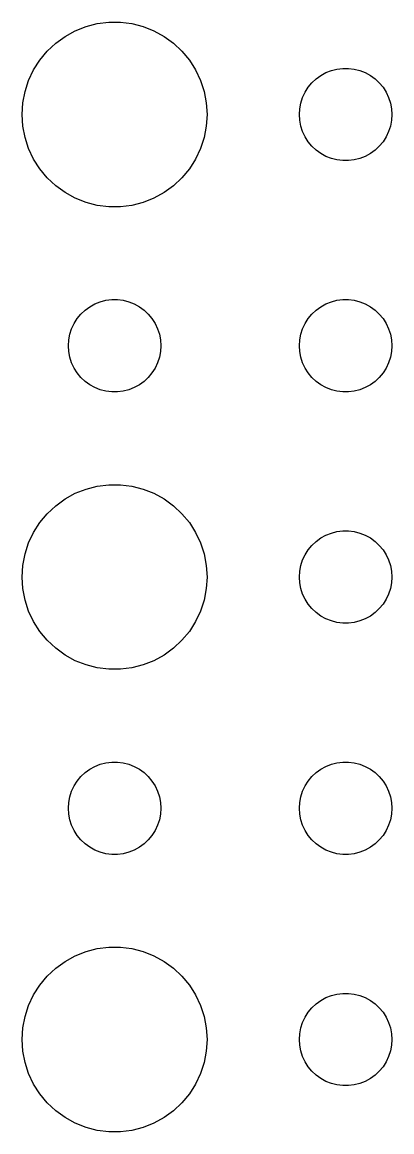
# Model space of a CAD drawing. Header units: metres. Extents: x -127 to 127, y -127 to 127.
# Drawn here: x -18 to -6, y 57.01 to 92.99 of the extents above; entities that cross this region are included whole.
import ezdxf

# ---------------------------------------------------------------- set-up
doc = ezdxf.new("R2010")
doc.units = ezdxf.units.M

msp = doc.modelspace()

# ---------------------------------------------------------------- linework, layer by layer
for p, q in [((-16.2773, 92.7145), (-15.927, 92.8532)), ((-15.927, 92.8532), (-15.5621, 92.9469)), ((-15.5621, 92.9469), (-15.1884, 92.9941)), ((-15.1884, 92.9941), (-14.8116, 92.9941)), ((-14.8116, 92.9941), (-14.4379, 92.9469)), ((-14.4379, 92.9469), (-14.0729, 92.8532)), ((-14.0729, 92.8532), (-13.7227, 92.7145)), ((-16.9123, 92.3115), (-16.6075, 92.533)), ((-16.6075, 92.533), (-16.2773, 92.7145)), ((-13.7227, 92.7145), (-13.3925, 92.533)), ((-13.3925, 92.533), (-13.0877, 92.3115)), ((-17.1869, 92.0536), (-16.9123, 92.3115)), ((-13.0877, 92.3115), (-12.8131, 92.0536)), ((-17.427, 91.7634), (-17.1869, 92.0536)), ((-12.8131, 92.0536), (-12.5729, 91.7634)), ((-17.7893, 91.1044), (-17.6289, 91.4453)), ((-17.6289, 91.4453), (-17.427, 91.7634)), ((-12.5729, 91.7634), (-12.3711, 91.4453)), ((-12.3711, 91.4453), (-12.2107, 91.1044)), ((-8.13866, 91.3572), (-7.96352, 91.4266)), ((-7.96352, 91.4266), (-7.78107, 91.4734)), ((-7.78107, 91.4734), (-7.59418, 91.497)), ((-7.59418, 91.497), (-7.40581, 91.497)), ((-7.40581, 91.497), (-7.21892, 91.4734)), ((-7.21892, 91.4734), (-7.03647, 91.4266)), ((-7.03647, 91.4266), (-6.86133, 91.3572)), ((-17.9057, 90.7461), (-17.7893, 91.1044)), ((-12.2107, 91.1044), (-12.0942, 90.7461)), ((-8.59344, 91.0268), (-8.45613, 91.1558)), ((-8.45613, 91.1558), (-8.30373, 91.2665)), ((-8.30373, 91.2665), (-8.13866, 91.3572)), ((-6.86133, 91.3572), (-6.69626, 91.2665)), ((-6.69626, 91.2665), (-6.54385, 91.1558)), ((-6.54385, 91.1558), (-6.40654, 91.0268)), ((-17.9763, 90.376), (-17.9057, 90.7461)), ((-12.0942, 90.7461), (-12.0237, 90.376)), ((-8.89465, 90.5522), (-8.81445, 90.7226)), ((-8.81445, 90.7226), (-8.71352, 90.8817)), ((-8.71352, 90.8817), (-8.59344, 91.0268)), ((-6.40654, 91.0268), (-6.28647, 90.8817)), ((-6.28647, 90.8817), (-6.18553, 90.7226)), ((-6.18553, 90.7226), (-6.10533, 90.5522)), ((-18, 90), (-17.9763, 90.376)), ((-12.0237, 90.376), (-12, 90)), ((-8.98816, 90.188), (-8.95287, 90.373)), ((-8.95287, 90.373), (-8.89465, 90.5522)), ((-6.10533, 90.5522), (-6.04712, 90.373)), ((-6.04712, 90.373), (-6.01183, 90.188)), ((-17.9763, 89.624), (-18, 90)), ((-12, 90), (-12.0237, 89.624)), ((-9, 90), (-8.98816, 90.188)), ((-8.98816, 89.812), (-9, 90)), ((-6.01183, 90.188), (-6, 90)), ((-6, 90), (-6.01183, 89.812)), ((-17.9057, 89.2539), (-17.9763, 89.624)), ((-12.0237, 89.624), (-12.0942, 89.2539)), ((-8.95287, 89.627), (-8.98816, 89.812)), ((-8.89465, 89.4478), (-8.95287, 89.627)), ((-6.04712, 89.627), (-6.10533, 89.4478)), ((-6.01183, 89.812), (-6.04712, 89.627)), ((-17.7893, 88.8956), (-17.9057, 89.2539)), ((-12.0942, 89.2539), (-12.2107, 88.8956)), ((-8.81445, 89.2774), (-8.89465, 89.4478)), ((-8.71352, 89.1183), (-8.81445, 89.2774)), ((-6.18553, 89.2774), (-6.28647, 89.1183)), ((-6.10533, 89.4478), (-6.18553, 89.2774)), ((-17.6289, 88.5547), (-17.7893, 88.8956)), ((-12.2107, 88.8956), (-12.3711, 88.5547)), ((-8.59344, 88.9732), (-8.71352, 89.1183)), ((-8.45613, 88.8442), (-8.59344, 88.9732)), ((-6.40654, 88.9732), (-6.54385, 88.8442)), ((-6.28647, 89.1183), (-6.40654, 88.9732)), ((-17.427, 88.2366), (-17.6289, 88.5547)), ((-12.3711, 88.5547), (-12.5729, 88.2366)), ((-8.30373, 88.7335), (-8.45613, 88.8442)), ((-8.13866, 88.6428), (-8.30373, 88.7335)), ((-7.96352, 88.5734), (-8.13866, 88.6428)), ((-7.78107, 88.5266), (-7.96352, 88.5734)), ((-7.03647, 88.5734), (-7.21892, 88.5266)), ((-6.86133, 88.6428), (-7.03647, 88.5734)), ((-6.69626, 88.7335), (-6.86133, 88.6428)), ((-6.54385, 88.8442), (-6.69626, 88.7335)), ((-17.1869, 87.9464), (-17.427, 88.2366)), ((-12.5729, 88.2366), (-12.8131, 87.9464)), ((-7.59418, 88.503), (-7.78107, 88.5266)), ((-7.40581, 88.503), (-7.59418, 88.503)), ((-7.21892, 88.5266), (-7.40581, 88.503)), ((-16.9123, 87.6885), (-17.1869, 87.9464)), ((-12.8131, 87.9464), (-13.0877, 87.6885)), ((-16.6075, 87.467), (-16.9123, 87.6885)), ((-16.2773, 87.2855), (-16.6075, 87.467)), ((-13.3925, 87.467), (-13.7227, 87.2855)), ((-13.0877, 87.6885), (-13.3925, 87.467)), ((-15.927, 87.1468), (-16.2773, 87.2855)), ((-15.5621, 87.0531), (-15.927, 87.1468)), ((-14.0729, 87.1468), (-14.4379, 87.0531)), ((-13.7227, 87.2855), (-14.0729, 87.1468)), ((-15.1884, 87.0059), (-15.5621, 87.0531)), ((-14.8116, 87.0059), (-15.1884, 87.0059)), ((-14.4379, 87.0531), (-14.8116, 87.0059)), ((-15.8037, 83.7665), (-15.6387, 83.8572)), ((-15.6387, 83.8572), (-15.4635, 83.9266)), ((-15.4635, 83.9266), (-15.2811, 83.9734)), ((-15.2811, 83.9734), (-15.0942, 83.997)), ((-15.0942, 83.997), (-14.9058, 83.997)), ((-14.9058, 83.997), (-14.7189, 83.9734)), ((-14.7189, 83.9734), (-14.5365, 83.9266)), ((-14.5365, 83.9266), (-14.3613, 83.8572)), ((-14.3613, 83.8572), (-14.1963, 83.7665)), ((-8.30373, 83.7665), (-8.13866, 83.8572)), ((-8.13866, 83.8572), (-7.96352, 83.9266)), ((-7.96352, 83.9266), (-7.78107, 83.9734)), ((-7.78107, 83.9734), (-7.59418, 83.997)), ((-7.59418, 83.997), (-7.40581, 83.997)), ((-7.40581, 83.997), (-7.21892, 83.9734)), ((-7.21892, 83.9734), (-7.03647, 83.9266)), ((-7.03647, 83.9266), (-6.86133, 83.8572)), ((-6.86133, 83.8572), (-6.69626, 83.7665)), ((-16.2135, 83.3817), (-16.0934, 83.5268)), ((-16.0934, 83.5268), (-15.9561, 83.6558)), ((-15.9561, 83.6558), (-15.8037, 83.7665)), ((-14.1963, 83.7665), (-14.0439, 83.6558)), ((-14.0439, 83.6558), (-13.9065, 83.5268)), ((-13.9065, 83.5268), (-13.7865, 83.3817)), ((-8.71352, 83.3817), (-8.59344, 83.5268)), ((-8.59344, 83.5268), (-8.45613, 83.6558)), ((-8.45613, 83.6558), (-8.30373, 83.7665)), ((-6.69626, 83.7665), (-6.54385, 83.6558)), ((-6.54385, 83.6558), (-6.40654, 83.5268)), ((-6.40654, 83.5268), (-6.28647, 83.3817)), ((-16.3947, 83.0522), (-16.3145, 83.2226)), ((-16.3145, 83.2226), (-16.2135, 83.3817)), ((-13.7865, 83.3817), (-13.6855, 83.2226)), ((-13.6855, 83.2226), (-13.6053, 83.0522)), ((-8.89465, 83.0522), (-8.81445, 83.2226)), ((-8.81445, 83.2226), (-8.71352, 83.3817)), ((-6.28647, 83.3817), (-6.18553, 83.2226)), ((-6.18553, 83.2226), (-6.10533, 83.0522)), ((-16.4882, 82.688), (-16.4529, 82.873)), ((-16.4529, 82.873), (-16.3947, 83.0522)), ((-13.6053, 83.0522), (-13.5471, 82.873)), ((-13.5471, 82.873), (-13.5118, 82.688)), ((-8.98816, 82.688), (-8.95287, 82.873)), ((-8.95287, 82.873), (-8.89465, 83.0522)), ((-6.10533, 83.0522), (-6.04712, 82.873)), ((-6.04712, 82.873), (-6.01183, 82.688)), ((-16.5, 82.5), (-16.4882, 82.688)), ((-16.4882, 82.312), (-16.5, 82.5)), ((-13.5118, 82.688), (-13.5, 82.5)), ((-13.5, 82.5), (-13.5118, 82.312)), ((-9, 82.5), (-8.98816, 82.688)), ((-8.98816, 82.312), (-9, 82.5)), ((-6.01183, 82.688), (-6, 82.5)), ((-6, 82.5), (-6.01183, 82.312)), ((-16.4529, 82.127), (-16.4882, 82.312)), ((-16.3947, 81.9478), (-16.4529, 82.127)), ((-13.5471, 82.127), (-13.6053, 81.9478)), ((-13.5118, 82.312), (-13.5471, 82.127)), ((-8.95287, 82.127), (-8.98816, 82.312)), ((-8.89465, 81.9478), (-8.95287, 82.127)), ((-6.04712, 82.127), (-6.10533, 81.9478)), ((-6.01183, 82.312), (-6.04712, 82.127)), ((-16.3145, 81.7774), (-16.3947, 81.9478)), ((-16.2135, 81.6183), (-16.3145, 81.7774)), ((-13.6855, 81.7774), (-13.7865, 81.6183)), ((-13.6053, 81.9478), (-13.6855, 81.7774)), ((-8.81445, 81.7774), (-8.89465, 81.9478)), ((-8.71352, 81.6183), (-8.81445, 81.7774)), ((-6.18553, 81.7774), (-6.28647, 81.6183)), ((-6.10533, 81.9478), (-6.18553, 81.7774)), ((-16.0934, 81.4732), (-16.2135, 81.6183)), ((-15.9561, 81.3442), (-16.0934, 81.4732)), ((-15.8037, 81.2335), (-15.9561, 81.3442)), ((-14.0439, 81.3442), (-14.1963, 81.2335)), ((-13.9065, 81.4732), (-14.0439, 81.3442)), ((-13.7865, 81.6183), (-13.9065, 81.4732)), ((-8.59344, 81.4732), (-8.71352, 81.6183)), ((-8.45613, 81.3442), (-8.59344, 81.4732)), ((-8.30373, 81.2335), (-8.45613, 81.3442)), ((-6.54385, 81.3442), (-6.69626, 81.2335)), ((-6.40654, 81.4732), (-6.54385, 81.3442)), ((-6.28647, 81.6183), (-6.40654, 81.4732)), ((-15.6387, 81.1428), (-15.8037, 81.2335)), ((-15.4635, 81.0734), (-15.6387, 81.1428)), ((-15.2811, 81.0266), (-15.4635, 81.0734)), ((-15.0942, 81.003), (-15.2811, 81.0266)), ((-14.9058, 81.003), (-15.0942, 81.003)), ((-14.7189, 81.0266), (-14.9058, 81.003)), ((-14.5365, 81.0734), (-14.7189, 81.0266)), ((-14.3613, 81.1428), (-14.5365, 81.0734)), ((-14.1963, 81.2335), (-14.3613, 81.1428)), ((-8.13866, 81.1428), (-8.30373, 81.2335)), ((-7.96352, 81.0734), (-8.13866, 81.1428)), ((-7.78107, 81.0266), (-7.96352, 81.0734)), ((-7.59418, 81.003), (-7.78107, 81.0266)), ((-7.40581, 81.003), (-7.59418, 81.003)), ((-7.21892, 81.0266), (-7.40581, 81.003)), ((-7.03647, 81.0734), (-7.21892, 81.0266)), ((-6.86133, 81.1428), (-7.03647, 81.0734)), ((-6.69626, 81.2335), (-6.86133, 81.1428)), ((-16.2773, 77.7145), (-15.927, 77.8532)), ((-15.927, 77.8532), (-15.5621, 77.9469)), ((-15.5621, 77.9469), (-15.1884, 77.9941)), ((-15.1884, 77.9941), (-14.8116, 77.9941)), ((-14.8116, 77.9941), (-14.4379, 77.9469)), ((-14.4379, 77.9469), (-14.0729, 77.8532)), ((-14.0729, 77.8532), (-13.7227, 77.7145)), ((-16.9123, 77.3115), (-16.6075, 77.533)), ((-16.6075, 77.533), (-16.2773, 77.7145)), ((-13.7227, 77.7145), (-13.3925, 77.533)), ((-13.3925, 77.533), (-13.0877, 77.3115)), ((-17.427, 76.7634), (-17.1869, 77.0536)), ((-17.1869, 77.0536), (-16.9123, 77.3115)), ((-13.0877, 77.3115), (-12.8131, 77.0536)), ((-12.8131, 77.0536), (-12.5729, 76.7634)), ((-17.6289, 76.4453), (-17.427, 76.7634)), ((-12.5729, 76.7634), (-12.3711, 76.4453)), ((-17.7893, 76.1044), (-17.6289, 76.4453)), ((-12.3711, 76.4453), (-12.2107, 76.1044)), ((-8.30373, 76.2665), (-8.13866, 76.3572)), ((-8.13866, 76.3572), (-7.96352, 76.4266)), ((-7.96352, 76.4266), (-7.78107, 76.4734)), ((-7.78107, 76.4734), (-7.59418, 76.497)), ((-7.59418, 76.497), (-7.40581, 76.497)), ((-7.40581, 76.497), (-7.21892, 76.4734)), ((-7.21892, 76.4734), (-7.03647, 76.4266)), ((-7.03647, 76.4266), (-6.86133, 76.3572)), ((-6.86133, 76.3572), (-6.69626, 76.2665)), ((-17.9057, 75.7461), (-17.7893, 76.1044)), ((-12.2107, 76.1044), (-12.0942, 75.7461)), ((-8.71352, 75.8817), (-8.59344, 76.0268)), ((-8.59344, 76.0268), (-8.45613, 76.1558)), ((-8.45613, 76.1558), (-8.30373, 76.2665)), ((-6.69626, 76.2665), (-6.54385, 76.1558)), ((-6.54385, 76.1558), (-6.40654, 76.0268)), ((-6.40654, 76.0268), (-6.28647, 75.8817)), ((-17.9763, 75.376), (-17.9057, 75.7461)), ((-12.0942, 75.7461), (-12.0237, 75.376)), ((-8.89465, 75.5522), (-8.81445, 75.7226)), ((-8.81445, 75.7226), (-8.71352, 75.8817)), ((-6.28647, 75.8817), (-6.18553, 75.7226)), ((-6.18553, 75.7226), (-6.10533, 75.5522)), ((-18, 75), (-17.9763, 75.376)), ((-12.0237, 75.376), (-12, 75)), ((-8.98816, 75.188), (-8.95287, 75.373)), ((-8.95287, 75.373), (-8.89465, 75.5522)), ((-6.10533, 75.5522), (-6.04712, 75.373)), ((-6.04712, 75.373), (-6.01183, 75.188)), ((-17.9763, 74.624), (-18, 75)), ((-12, 75), (-12.0237, 74.624)), ((-9, 75), (-8.98816, 75.188)), ((-8.98816, 74.812), (-9, 75)), ((-6.01183, 75.188), (-6, 75)), ((-6, 75), (-6.01183, 74.812)), ((-17.9057, 74.2539), (-17.9763, 74.624)), ((-12.0237, 74.624), (-12.0942, 74.2539)), ((-8.95287, 74.627), (-8.98816, 74.812)), ((-8.89465, 74.4478), (-8.95287, 74.627)), ((-6.04712, 74.627), (-6.10533, 74.4478)), ((-6.01183, 74.812), (-6.04712, 74.627)), ((-17.7893, 73.8956), (-17.9057, 74.2539)), ((-12.0942, 74.2539), (-12.2107, 73.8956)), ((-8.81445, 74.2774), (-8.89465, 74.4478)), ((-8.71352, 74.1183), (-8.81445, 74.2774)), ((-6.18553, 74.2774), (-6.28647, 74.1183)), ((-6.10533, 74.4478), (-6.18553, 74.2774)), ((-17.6289, 73.5547), (-17.7893, 73.8956)), ((-12.2107, 73.8956), (-12.3711, 73.5547)), ((-8.59344, 73.9732), (-8.71352, 74.1183)), ((-8.45613, 73.8442), (-8.59344, 73.9732)), ((-8.30373, 73.7335), (-8.45613, 73.8442)), ((-6.54385, 73.8442), (-6.69626, 73.7335)), ((-6.40654, 73.9732), (-6.54385, 73.8442)), ((-6.28647, 74.1183), (-6.40654, 73.9732)), ((-17.427, 73.2366), (-17.6289, 73.5547)), ((-12.3711, 73.5547), (-12.5729, 73.2366)), ((-8.13866, 73.6428), (-8.30373, 73.7335)), ((-7.96352, 73.5734), (-8.13866, 73.6428)), ((-7.78107, 73.5266), (-7.96352, 73.5734)), ((-7.59418, 73.503), (-7.78107, 73.5266)), ((-7.40581, 73.503), (-7.59418, 73.503)), ((-7.21892, 73.5266), (-7.40581, 73.503)), ((-7.03647, 73.5734), (-7.21892, 73.5266)), ((-6.86133, 73.6428), (-7.03647, 73.5734)), ((-6.69626, 73.7335), (-6.86133, 73.6428)), ((-17.1869, 72.9464), (-17.427, 73.2366)), ((-12.5729, 73.2366), (-12.8131, 72.9464)), ((-16.9123, 72.6885), (-17.1869, 72.9464)), ((-12.8131, 72.9464), (-13.0877, 72.6885)), ((-16.6075, 72.467), (-16.9123, 72.6885)), ((-16.2773, 72.2855), (-16.6075, 72.467)), ((-13.3925, 72.467), (-13.7227, 72.2855)), ((-13.0877, 72.6885), (-13.3925, 72.467)), ((-15.927, 72.1468), (-16.2773, 72.2855)), ((-15.5621, 72.0531), (-15.927, 72.1468)), ((-15.1884, 72.0059), (-15.5621, 72.0531)), ((-14.8116, 72.0059), (-15.1884, 72.0059)), ((-14.4379, 72.0531), (-14.8116, 72.0059)), ((-14.0729, 72.1468), (-14.4379, 72.0531)), ((-13.7227, 72.2855), (-14.0729, 72.1468)), ((-15.9561, 68.6558), (-15.8037, 68.7665)), ((-15.8037, 68.7665), (-15.6387, 68.8572)), ((-15.6387, 68.8572), (-15.4635, 68.9266)), ((-15.4635, 68.9266), (-15.2811, 68.9734)), ((-15.2811, 68.9734), (-15.0942, 68.997)), ((-15.0942, 68.997), (-14.9058, 68.997)), ((-14.9058, 68.997), (-14.7189, 68.9734)), ((-14.7189, 68.9734), (-14.5365, 68.9266)), ((-14.5365, 68.9266), (-14.3613, 68.8572)), ((-14.3613, 68.8572), (-14.1963, 68.7665)), ((-14.1963, 68.7665), (-14.0439, 68.6558)), ((-8.45613, 68.6558), (-8.30373, 68.7665)), ((-8.30373, 68.7665), (-8.13866, 68.8572)), ((-8.13866, 68.8572), (-7.96352, 68.9266)), ((-7.96352, 68.9266), (-7.78107, 68.9734)), ((-7.78107, 68.9734), (-7.59418, 68.997)), ((-7.59418, 68.997), (-7.40581, 68.997)), ((-7.40581, 68.997), (-7.21892, 68.9734)), ((-7.21892, 68.9734), (-7.03647, 68.9266)), ((-7.03647, 68.9266), (-6.86133, 68.8572)), ((-6.86133, 68.8572), (-6.69626, 68.7665)), ((-6.69626, 68.7665), (-6.54385, 68.6558)), ((-16.3145, 68.2226), (-16.2135, 68.3817)), ((-16.2135, 68.3817), (-16.0934, 68.5268)), ((-16.0934, 68.5268), (-15.9561, 68.6558)), ((-14.0439, 68.6558), (-13.9065, 68.5268)), ((-13.9065, 68.5268), (-13.7865, 68.3817)), ((-13.7865, 68.3817), (-13.6855, 68.2226)), ((-8.81445, 68.2226), (-8.71352, 68.3817)), ((-8.71352, 68.3817), (-8.59344, 68.5268)), ((-8.59344, 68.5268), (-8.45613, 68.6558)), ((-6.54385, 68.6558), (-6.40654, 68.5268)), ((-6.40654, 68.5268), (-6.28647, 68.3817)), ((-6.28647, 68.3817), (-6.18553, 68.2226)), ((-16.4529, 67.873), (-16.3947, 68.0522)), ((-16.3947, 68.0522), (-16.3145, 68.2226)), ((-13.6855, 68.2226), (-13.6053, 68.0522)), ((-13.6053, 68.0522), (-13.5471, 67.873)), ((-8.95287, 67.873), (-8.89465, 68.0522)), ((-8.89465, 68.0522), (-8.81445, 68.2226)), ((-6.18553, 68.2226), (-6.10533, 68.0522)), ((-6.10533, 68.0522), (-6.04712, 67.873)), ((-16.5, 67.5), (-16.4882, 67.688)), ((-16.4882, 67.688), (-16.4529, 67.873)), ((-13.5471, 67.873), (-13.5118, 67.688)), ((-13.5118, 67.688), (-13.5, 67.5)), ((-9, 67.5), (-8.98816, 67.688)), ((-8.98816, 67.688), (-8.95287, 67.873)), ((-6.04712, 67.873), (-6.01183, 67.688)), ((-6.01183, 67.688), (-6, 67.5)), ((-16.4882, 67.312), (-16.5, 67.5)), ((-16.4529, 67.127), (-16.4882, 67.312)), ((-13.5118, 67.312), (-13.5471, 67.127)), ((-13.5, 67.5), (-13.5118, 67.312)), ((-8.98816, 67.312), (-9, 67.5)), ((-8.95287, 67.127), (-8.98816, 67.312)), ((-6.01183, 67.312), (-6.04712, 67.127)), ((-6, 67.5), (-6.01183, 67.312)), ((-16.3947, 66.9478), (-16.4529, 67.127)), ((-16.3145, 66.7774), (-16.3947, 66.9478)), ((-13.6053, 66.9478), (-13.6855, 66.7774)), ((-13.5471, 67.127), (-13.6053, 66.9478)), ((-8.89465, 66.9478), (-8.95287, 67.127)), ((-8.81445, 66.7774), (-8.89465, 66.9478)), ((-6.10533, 66.9478), (-6.18553, 66.7774)), ((-6.04712, 67.127), (-6.10533, 66.9478)), ((-16.2135, 66.6183), (-16.3145, 66.7774)), ((-16.0934, 66.4732), (-16.2135, 66.6183)), ((-13.7865, 66.6183), (-13.9065, 66.4732)), ((-13.6855, 66.7774), (-13.7865, 66.6183)), ((-8.71352, 66.6183), (-8.81445, 66.7774)), ((-8.59344, 66.4732), (-8.71352, 66.6183)), ((-6.28647, 66.6183), (-6.40654, 66.4732)), ((-6.18553, 66.7774), (-6.28647, 66.6183)), ((-15.9561, 66.3442), (-16.0934, 66.4732)), ((-15.8037, 66.2335), (-15.9561, 66.3442)), ((-15.6387, 66.1428), (-15.8037, 66.2335)), ((-14.1963, 66.2335), (-14.3613, 66.1428)), ((-14.0439, 66.3442), (-14.1963, 66.2335)), ((-13.9065, 66.4732), (-14.0439, 66.3442)), ((-8.45613, 66.3442), (-8.59344, 66.4732)), ((-8.30373, 66.2335), (-8.45613, 66.3442)), ((-8.13866, 66.1428), (-8.30373, 66.2335)), ((-6.69626, 66.2335), (-6.86133, 66.1428)), ((-6.54385, 66.3442), (-6.69626, 66.2335)), ((-6.40654, 66.4732), (-6.54385, 66.3442)), ((-15.4635, 66.0734), (-15.6387, 66.1428)), ((-15.2811, 66.0266), (-15.4635, 66.0734)), ((-15.0942, 66.003), (-15.2811, 66.0266)), ((-14.9058, 66.003), (-15.0942, 66.003)), ((-14.7189, 66.0266), (-14.9058, 66.003)), ((-14.5365, 66.0734), (-14.7189, 66.0266)), ((-14.3613, 66.1428), (-14.5365, 66.0734)), ((-7.96352, 66.0734), (-8.13866, 66.1428)), ((-7.78107, 66.0266), (-7.96352, 66.0734)), ((-7.59418, 66.003), (-7.78107, 66.0266)), ((-7.40581, 66.003), (-7.59418, 66.003)), ((-7.21892, 66.0266), (-7.40581, 66.003)), ((-7.03647, 66.0734), (-7.21892, 66.0266)), ((-6.86133, 66.1428), (-7.03647, 66.0734)), ((-15.5621, 62.9469), (-15.1884, 62.9941)), ((-15.1884, 62.9941), (-14.8116, 62.9941)), ((-14.8116, 62.9941), (-14.4379, 62.9469)), ((-16.6075, 62.533), (-16.2773, 62.7145)), ((-16.2773, 62.7145), (-15.927, 62.8532)), ((-15.927, 62.8532), (-15.5621, 62.9469)), ((-14.4379, 62.9469), (-14.0729, 62.8532)), ((-14.0729, 62.8532), (-13.7227, 62.7145)), ((-13.7227, 62.7145), (-13.3925, 62.533)), ((-17.1869, 62.0536), (-16.9123, 62.3115)), ((-16.9123, 62.3115), (-16.6075, 62.533)), ((-13.3925, 62.533), (-13.0877, 62.3115)), ((-13.0877, 62.3115), (-12.8131, 62.0536)), ((-17.427, 61.7634), (-17.1869, 62.0536)), ((-12.8131, 62.0536), (-12.5729, 61.7634)), ((-17.6289, 61.4453), (-17.427, 61.7634)), ((-12.5729, 61.7634), (-12.3711, 61.4453)), ((-17.7893, 61.1044), (-17.6289, 61.4453)), ((-12.3711, 61.4453), (-12.2107, 61.1044)), ((-8.45613, 61.1558), (-8.30373, 61.2665)), ((-8.30373, 61.2665), (-8.13866, 61.3572)), ((-8.13866, 61.3572), (-7.96352, 61.4266)), ((-7.96352, 61.4266), (-7.78107, 61.4734)), ((-7.78107, 61.4734), (-7.59418, 61.497)), ((-7.59418, 61.497), (-7.40581, 61.497)), ((-7.40581, 61.497), (-7.21892, 61.4734)), ((-7.21892, 61.4734), (-7.03647, 61.4266)), ((-7.03647, 61.4266), (-6.86133, 61.3572)), ((-6.86133, 61.3572), (-6.69626, 61.2665)), ((-6.69626, 61.2665), (-6.54385, 61.1558)), ((-17.9057, 60.7461), (-17.7893, 61.1044)), ((-12.2107, 61.1044), (-12.0942, 60.7461)), ((-8.81445, 60.7226), (-8.71352, 60.8817)), ((-8.71352, 60.8817), (-8.59344, 61.0268)), ((-8.59344, 61.0268), (-8.45613, 61.1558)), ((-6.54385, 61.1558), (-6.40654, 61.0268)), ((-6.40654, 61.0268), (-6.28647, 60.8817)), ((-6.28647, 60.8817), (-6.18553, 60.7226)), ((-17.9763, 60.376), (-17.9057, 60.7461)), ((-12.0942, 60.7461), (-12.0237, 60.376)), ((-8.95287, 60.373), (-8.89465, 60.5522)), ((-8.89465, 60.5522), (-8.81445, 60.7226)), ((-6.18553, 60.7226), (-6.10533, 60.5522)), ((-6.10533, 60.5522), (-6.04712, 60.373)), ((-18, 60), (-17.9763, 60.376)), ((-12.0237, 60.376), (-12, 60)), ((-9, 60), (-8.98816, 60.188)), ((-8.98816, 60.188), (-8.95287, 60.373)), ((-6.04712, 60.373), (-6.01183, 60.188)), ((-6.01183, 60.188), (-6, 60)), ((-17.9763, 59.624), (-18, 60)), ((-12, 60), (-12.0237, 59.624)), ((-8.98816, 59.812), (-9, 60)), ((-8.95287, 59.627), (-8.98816, 59.812)), ((-6.01183, 59.812), (-6.04712, 59.627)), ((-6, 60), (-6.01183, 59.812)), ((-17.9057, 59.2539), (-17.9763, 59.624)), ((-12.0237, 59.624), (-12.0942, 59.2539)), ((-8.89465, 59.4478), (-8.95287, 59.627)), ((-8.81445, 59.2774), (-8.89465, 59.4478)), ((-6.10533, 59.4478), (-6.18553, 59.2774)), ((-6.04712, 59.627), (-6.10533, 59.4478)), ((-17.7893, 58.8956), (-17.9057, 59.2539)), ((-12.0942, 59.2539), (-12.2107, 58.8956)), ((-8.71352, 59.1183), (-8.81445, 59.2774)), ((-8.59344, 58.9732), (-8.71352, 59.1183)), ((-6.28647, 59.1183), (-6.40654, 58.9732)), ((-6.18553, 59.2774), (-6.28647, 59.1183)), ((-17.6289, 58.5547), (-17.7893, 58.8956)), ((-12.2107, 58.8956), (-12.3711, 58.5547)), ((-8.45613, 58.8442), (-8.59344, 58.9732)), ((-8.30373, 58.7335), (-8.45613, 58.8442)), ((-8.13866, 58.6428), (-8.30373, 58.7335)), ((-6.69626, 58.7335), (-6.86133, 58.6428)), ((-6.54385, 58.8442), (-6.69626, 58.7335)), ((-6.40654, 58.9732), (-6.54385, 58.8442)), ((-17.427, 58.2366), (-17.6289, 58.5547)), ((-12.3711, 58.5547), (-12.5729, 58.2366)), ((-7.96352, 58.5734), (-8.13866, 58.6428)), ((-7.78107, 58.5266), (-7.96352, 58.5734)), ((-7.59418, 58.503), (-7.78107, 58.5266)), ((-7.40581, 58.503), (-7.59418, 58.503)), ((-7.21892, 58.5266), (-7.40581, 58.503)), ((-7.03647, 58.5734), (-7.21892, 58.5266)), ((-6.86133, 58.6428), (-7.03647, 58.5734)), ((-17.1869, 57.9464), (-17.427, 58.2366)), ((-16.9123, 57.6885), (-17.1869, 57.9464)), ((-12.8131, 57.9464), (-13.0877, 57.6885)), ((-12.5729, 58.2366), (-12.8131, 57.9464)), ((-16.6075, 57.467), (-16.9123, 57.6885)), ((-13.0877, 57.6885), (-13.3925, 57.467)), ((-16.2773, 57.2855), (-16.6075, 57.467)), ((-15.927, 57.1468), (-16.2773, 57.2855)), ((-13.7227, 57.2855), (-14.0729, 57.1468)), ((-13.3925, 57.467), (-13.7227, 57.2855)), ((-15.5621, 57.0531), (-15.927, 57.1468)), ((-15.1884, 57.0059), (-15.5621, 57.0531)), ((-14.8116, 57.0059), (-15.1884, 57.0059)), ((-14.4379, 57.0531), (-14.8116, 57.0059)), ((-14.0729, 57.1468), (-14.4379, 57.0531))]:
    msp.add_line(p, q)

doc.saveas('drawing.dxf')
